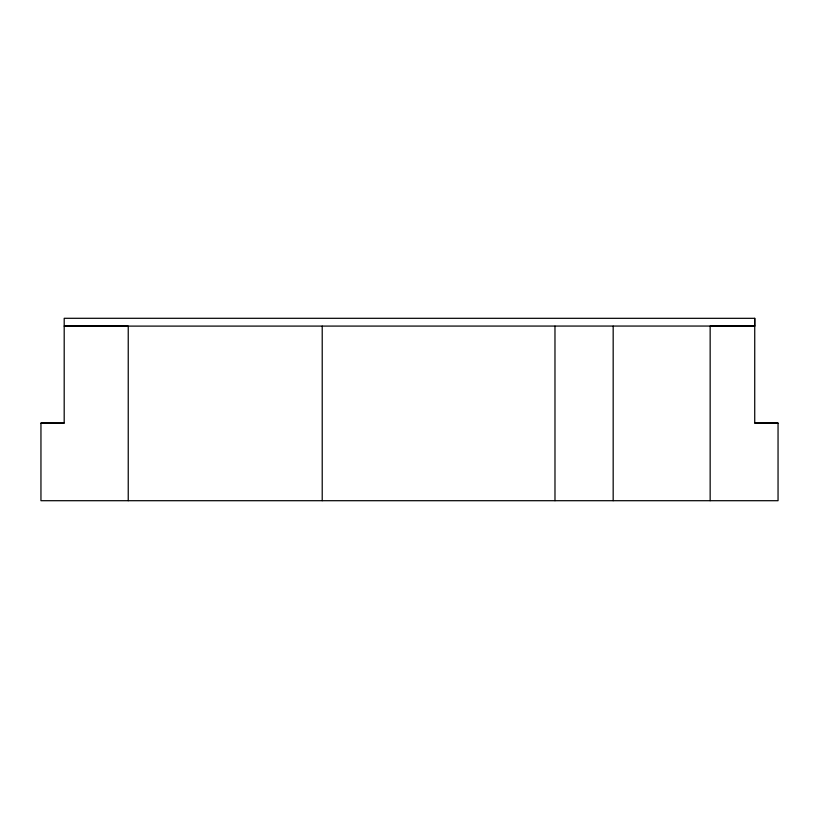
<?xml version="1.0" encoding="UTF-8"?>
<svg xmlns="http://www.w3.org/2000/svg" width="819" height="819" viewBox="0 0 819 819"><rect width="100%" height="100%" fill="white"/><g stroke="black" fill="none" stroke-linecap="round" stroke-linejoin="round"><path stroke-width="1.23" d="M128.235 500.706L128.235 326.136L64.199 326.085L64.199 318.294L754.739 318.325L754.729 423.147L778.05 423.116L778.05 500.706L40.95 500.706L40.95 423.116L63.943 423.116M710.155 500.706L710.155 326.136L754.739 326.044L64.199 326.116L64.189 423.167L40.95 423.116M755.057 423.116L778.05 423.116M754.739 318.294L754.739 326.075M613.175 326.136L613.175 500.706M554.975 326.136L554.985 500.706M322.215 326.136L322.215 500.706"/></g></svg>
